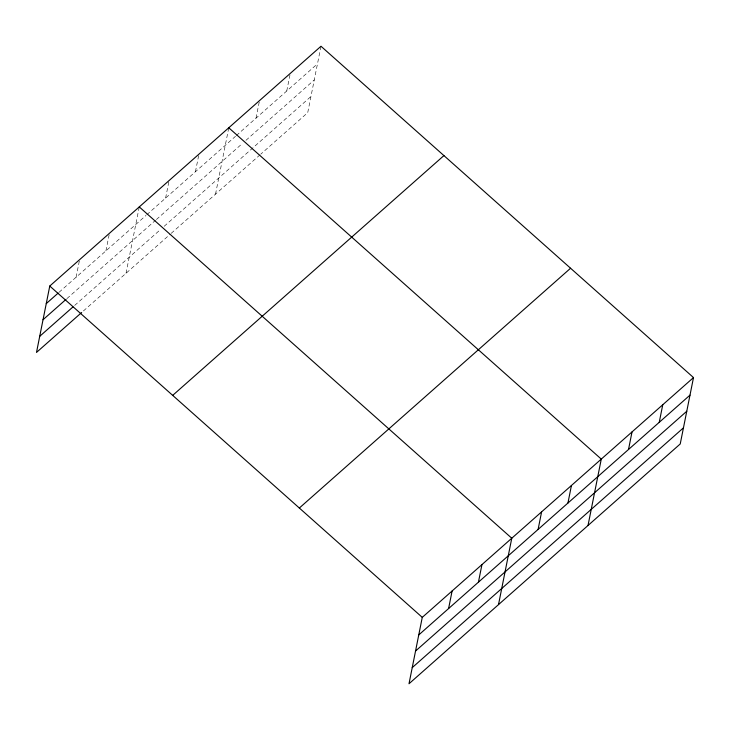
<?xml version="1.0" encoding="UTF-8"?>
<svg xmlns="http://www.w3.org/2000/svg" width="730" height="730" viewBox="0 0 730 730"><rect width="100%" height="100%" fill="white"/><g stroke="black" fill="none" stroke-linecap="round" stroke-linejoin="round"><path stroke-width="0.55" stroke-dasharray="3.65 2.74" d="M76.093 277.236L79.597 259.67M105.923 250.855L109.436 233.29M126.007 273.294L139.275 206.909M165.591 198.104L168.886 181.633M195.43 171.723L198.724 155.262M215.514 194.171L228.773 127.786M256.002 118.178L259.515 100.603M286.744 90.995L290.257 73.429M320.99 46.255L307.731 112.639L260.765 154.158M59.039 292.31L145.991 215.441M146.839 214.684L235.516 136.291M236.365 135.534L317.486 63.82M66.904 298.616L155.554 220.241M156.412 219.493L242.543 143.345M245.955 140.324L314.265 79.935M74.67 305.423L160.764 229.302M164.177 226.291L310.943 96.524M83.384 310.98L170.336 234.111M171.185 233.354L259.916 154.915"/><path stroke-width="1.09" d="M693.5 377.574L422.268 617.361L409.01 683.745L680.232 443.959L693.5 377.574L320.99 46.255L49.768 286.041L36.5 352.426L81.678 312.486M448.594 608.555L452.107 590.981M478.433 582.175L481.946 564.609M498.508 604.613L511.776 538.229L139.275 206.909M538.101 529.423L541.614 511.858M567.94 503.043L571.444 485.477M588.015 525.481L601.283 459.097L228.773 127.786M628.512 449.488L632.025 431.923M659.254 422.314L662.758 404.748M46.255 303.616L58.19 293.059M43.033 319.722L66.047 299.373M39.721 336.32L72.963 306.928M172.691 395.377L443.922 155.59M299.346 508.025L570.577 268.238M418.764 634.927L689.987 395.14M415.543 651.041L686.775 411.245M412.222 667.64L683.453 427.844M49.768 286.041L422.268 617.361"/></g></svg>
